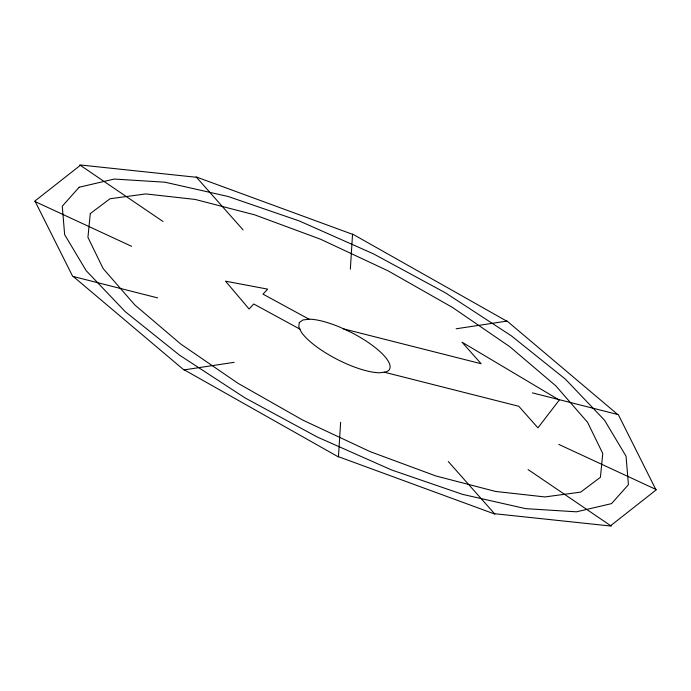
<?xml version="1.0" encoding="UTF-8"?>
<svg xmlns="http://www.w3.org/2000/svg" width="691" height="691" viewBox="0 0 691 691"><rect width="100%" height="100%" fill="white"/><g stroke="black" fill="none" stroke-linecap="round" stroke-linejoin="round"><path stroke-width="1.04" d="M340.637 422.27L338.443 456.941L184.272 369.866M350.337 269.179L352.557 234.059L506.728 321.134M80.337 165.322L34.55 201.323L131.61 246.324M610.663 525.678L656.45 489.677L558.777 444.391M234.145 362.326L183.91 369.918L73.298 276.512M456.129 328.786L507.09 321.082L617.702 414.488M196.477 177.285L79.741 164.916L162.998 221.491M494.523 513.715L611.259 526.084L528.088 469.569M343.582 328.881L481.126 363.734L462.02 342.175L559.287 400.046L537.926 427.859L518.82 406.291L384.239 372.181M157.6 297.881L72.685 276.357L35.25 201.642M532.381 392.868L618.315 414.643L655.75 489.358M352.54 234.309L196.14 176.905L243.094 229.913M338.46 456.691L494.86 514.095L448.286 461.519M309.032 319.199L262.995 294.133L267.667 289.132L225.516 281.168L249.088 308.998L253.761 303.997L299.92 329.132M90.288 213.562L87.93 237.367L103.114 268.54L134.814 304.947L180.852 344.118L238.11 383.375L302.667 420.042L370.134 451.629L435.917 475.978L495.525 491.439L544.897 496.941L580.673 492.122L600.41 477.3L602.768 453.495L587.583 422.331L555.884 385.915L509.846 346.752L452.588 307.495L388.031 270.82L320.564 239.233L254.78 214.884L195.173 199.431L145.801 193.929L110.024 198.749L90.288 213.562M299.272 322.576L298.788 326.757L301.406 332.241A50.806 15.193 27.1 0 0 379.489 372.786L385.88 371.974A50.806 15.193 27.1 0 0 352.177 332.915L340.24 327.309A50.806 15.193 27.1 0 0 309.223 319.182L302.831 319.993L299.272 322.576M79.171 187.235L62.268 206.203L64.652 234.655L86.168 270.656L125.339 311.753L179.513 355.148L244.985 397.878L317.29 437.032L391.521 469.949L462.59 494.376L525.678 508.654L576.475 511.815L611.526 503.627L628.43 484.667L626.046 456.215L604.53 420.206L565.359 379.109L511.185 335.714L445.712 292.984L373.408 253.83L299.177 220.913L228.108 196.486L165.019 182.208L114.222 179.055L79.171 187.235"/></g></svg>
